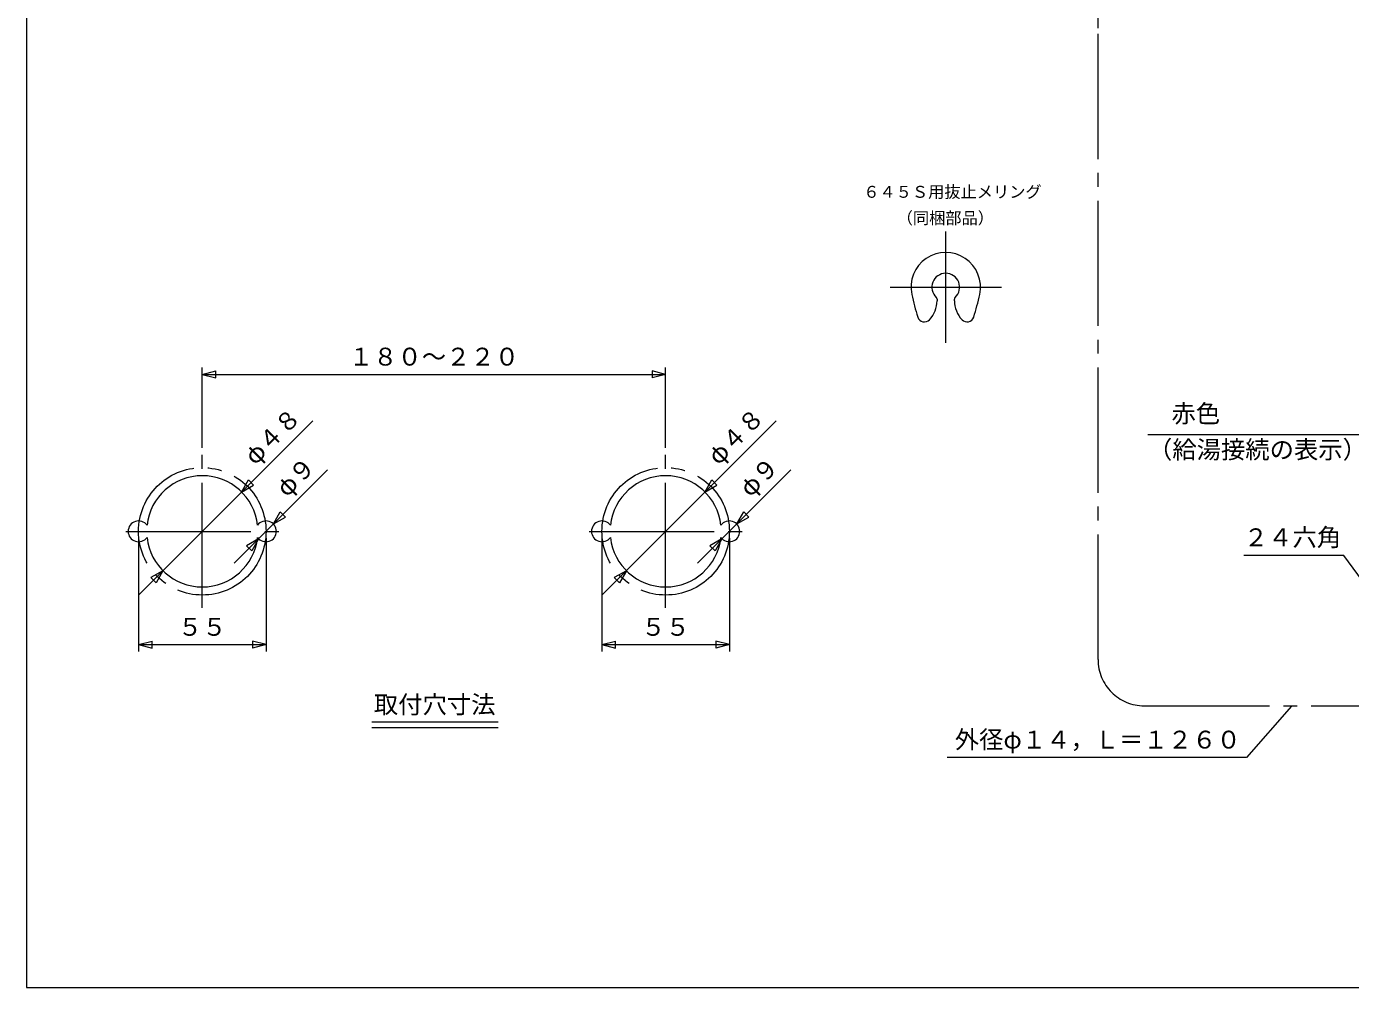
# Model space of a CAD drawing. Units: millimetres, scale not verified. Extents: x -560 to 592, y -417 to 413.
# Drawn here: x -560 to 12, y -417 to -2 of the extents above; entities that cross this region are included whole.
import ezdxf
from ezdxf.enums import TextEntityAlignment as Align

# ---------------------------------------------------------------- set-up
doc = ezdxf.new("R2010")
doc.units = ezdxf.units.MM
doc.header["$LTSCALE"] = 6
doc.linetypes.add('USER1', pattern=[2, 1.2, -0.8])
doc.linetypes.add('USER2', pattern=[12, 9, -1, 1, -1])
for name, color, linetype, lineweight in [('0-1_1', 7, 'Continuous', 18), ('0-2_2', 7, 'Continuous', 18), ('0-3_3', 7, 'USER1', 18), ('0-4_4', 7, 'Continuous', 18)]:
    doc.layers.add(name, color=color, linetype=linetype, lineweight=lineweight)
doc.styles.add('ＭＳ ゴシック', font='')
doc.styles.get('ＭＳ ゴシック').set_extended_font_data('MS Gothic')

# ---------------------------------------------------------------- blocks, each defined once
blk = doc.blocks.new('D0')
at = {"layer": '0-3_3', "linetype": 'Continuous'}
for p, q in [((-435.944, -172.337), (-511.209, -247.687)), ((-466.686, -203.114), (-463.689, -197.916)), ((-461.492, -200.111), (-463.689, -197.916)), ((-466.686, -203.114), (-461.492, -200.111)), ((-500.608, -237.074), (-505.802, -240.077)), ((-500.608, -237.074), (-503.605, -242.272)), ((-505.802, -240.077), (-503.605, -242.272))]:
    blk.add_line(p, q, dxfattribs=at)
at = {"layer": '0-3_3', "style": 'ＭＳ ゴシック'}
blk.add_text('φ４８', height=7.698, rotation=45.033, dxfattribs=at).set_placement((-459.267, -193.564), align=Align.BOTTOM_LEFT)
blk = doc.blocks.new('D1')
at = {"layer": '0-3_3', "linetype": 'Continuous'}
for p, q in [((-429.624, -193.584), (-469.939, -233.879)), ((-452.964, -216.913), (-449.963, -211.717)), ((-452.964, -216.913), (-447.767, -213.914)), ((-447.767, -213.914), (-449.963, -211.717)), ((-459.33, -223.275), (-464.527, -226.274)), ((-464.527, -226.274), (-462.331, -228.471)), ((-459.33, -223.275), (-462.331, -228.471))]:
    blk.add_line(p, q, dxfattribs=at)
at = {"layer": '0-3_3', "style": 'ＭＳ ゴシック'}
blk.add_text('φ９', height=7.698, rotation=44.986, dxfattribs=at).set_placement((-445.537, -207.369), align=Align.BOTTOM_LEFT)
blk = doc.blocks.new('D2')
at = {"layer": '0-3_3', "linetype": 'Continuous'}
for p, q in [((-511.147, -223.094), (-511.147, -271.974)), ((-456.147, -223.094), (-456.147, -271.974)), ((-511.147, -268.974), (-505.351, -267.421)), ((-505.351, -270.527), (-505.351, -267.421)), ((-461.943, -267.421), (-461.943, -270.527)), ((-511.147, -268.974), (-505.351, -270.527)), ((-456.147, -268.974), (-461.943, -270.527))]:
    blk.add_line(p, q, dxfattribs=at)
blk.add_lwpolyline([(-511.147, -268.974), (-456.147, -268.974), (-461.943, -267.421)], dxfattribs=at)
at = {"layer": '0-3_3', "style": 'ＭＳ ゴシック'}
blk.add_text('５５', height=7.698, dxfattribs=at).set_placement((-494.147, -267.474), align=Align.BOTTOM_LEFT)
blk = doc.blocks.new('D24')
at = {"layer": '0-3_3', "linetype": 'Continuous'}
for p, q in [((-235.944, -172.337), (-311.209, -247.687)), ((-266.686, -203.114), (-263.689, -197.916)), ((-261.492, -200.111), (-263.689, -197.916)), ((-266.686, -203.114), (-261.492, -200.111)), ((-300.608, -237.074), (-305.802, -240.077)), ((-300.608, -237.074), (-303.605, -242.272)), ((-305.802, -240.077), (-303.605, -242.272))]:
    blk.add_line(p, q, dxfattribs=at)
at = {"layer": '0-3_3', "style": 'ＭＳ ゴシック'}
blk.add_text('φ４８', height=7.698, rotation=45.033, dxfattribs=at).set_placement((-259.267, -193.564), align=Align.BOTTOM_LEFT)
blk = doc.blocks.new('D25')
at = {"layer": '0-3_3', "linetype": 'Continuous'}
for p, q in [((-229.624, -193.584), (-269.939, -233.879)), ((-252.964, -216.913), (-249.963, -211.717)), ((-252.964, -216.913), (-247.767, -213.914)), ((-247.767, -213.914), (-249.963, -211.717)), ((-259.33, -223.275), (-264.527, -226.274)), ((-264.527, -226.274), (-262.331, -228.471)), ((-259.33, -223.275), (-262.331, -228.471))]:
    blk.add_line(p, q, dxfattribs=at)
at = {"layer": '0-3_3', "style": 'ＭＳ ゴシック'}
blk.add_text('φ９', height=7.698, rotation=44.986, dxfattribs=at).set_placement((-245.537, -207.369), align=Align.BOTTOM_LEFT)
blk = doc.blocks.new('D26')
at = {"layer": '0-3_3', "linetype": 'Continuous'}
for p, q in [((-311.147, -223.094), (-311.147, -271.974)), ((-256.147, -223.094), (-256.147, -271.974)), ((-311.147, -268.974), (-305.351, -267.421)), ((-305.351, -270.527), (-305.351, -267.421)), ((-261.943, -267.421), (-261.943, -270.527)), ((-311.147, -268.974), (-305.351, -270.527)), ((-256.147, -268.974), (-261.943, -270.527))]:
    blk.add_line(p, q, dxfattribs=at)
blk.add_lwpolyline([(-311.147, -268.974), (-256.147, -268.974), (-261.943, -267.421)], dxfattribs=at)
at = {"layer": '0-3_3', "style": 'ＭＳ ゴシック'}
blk.add_text('５５', height=7.698, dxfattribs=at).set_placement((-294.147, -267.474), align=Align.BOTTOM_LEFT)
blk = doc.blocks.new('D27')
at = {"layer": '0-3_3', "linetype": 'Continuous'}
for p, q in [((-483.647, -184.094), (-483.647, -149.352)), ((-483.647, -152.352), (-477.851, -150.799)), ((-483.647, -152.352), (-477.851, -153.905)), ((-477.851, -153.905), (-477.851, -150.799)), ((-289.443, -150.799), (-289.443, -153.905)), ((-283.647, -152.352), (-289.443, -153.905)), ((-283.647, -184.094), (-283.647, -149.352))]:
    blk.add_line(p, q, dxfattribs=at)
blk.add_lwpolyline([(-483.647, -152.352), (-283.647, -152.352), (-289.443, -150.799)], dxfattribs=at)

msp = doc.modelspace()

# ---------------------------------------------------------------- linework, layer by layer
at = {"layer": '0-1_1'}
msp.add_lwpolyline([(-559.532, 412.543), (-559.532, -416.958), (592.474, -416.958), (592.474, 412.543)], dxfattribs=at)
at = {"layer": '0-2_2'}
for p, q in [((-166.51, -119.867), (-166.51, -120.545)), ((-159.01, -120.545), (-159.01, -119.867))]:
    msp.add_line(p, q, dxfattribs=at)
for centre, radius, start, end in [((-162.76, -114.725), 15, 348.00227, 191.99773), ((-162.76, -114.725), 6, 312.73211, 227.26789), ((-79.616, -97.056), 100, 191.99773, 197.81039), ((-167.51, -119.867), 1, 0, 47.26789), ((-158.01, -119.867), 1, 132.73211, 180), ((-245.903, -97.056), 100, 342.18961, 348.00227), ((-178.51, -120.545), 12, 316.62691, 0), ((-147.01, -120.545), 12, 180, 223.37309), ((-171.967, -126.725), 3, 197.81039, 316.62691), ((-153.552, -126.725), 3, 223.37309, 342.18961)]:
    msp.add_arc(centre, radius, start, end, dxfattribs=at)
at = {"layer": '0-3_3', "linetype": 'USER2'}
for p, q in [((-162.76, -138.725), (-162.76, -90.725)), ((-186.76, -114.725), (-138.76, -114.725)), ((-483.647, -253.094), (-483.647, -187.094)), ((-283.647, -253.094), (-283.647, -187.094)), ((-516.647, -220.094), (-450.647, -220.094)), ((-316.647, -220.094), (-250.647, -220.094)), ((-77.034, -295.403), (82.966, -295.403))]:
    msp.add_line(p, q, dxfattribs=at)
at = {"layer": '0-3_3', "linetype": 'Continuous'}
for p, q in [((-410.401, -302.331), (-356.002, -302.331)), ((-410.401, -304.753), (-356.002, -304.753))]:
    msp.add_line(p, q, dxfattribs=at)
at = {"layer": '0-3_3', "linetype": 'USER2'}
msp.add_lwpolyline([(-97.034, -275.403), (-97.034, -2.951), (-97.034, 217.367)], dxfattribs=at)
at = {"layer": '0-3_3', "linetype": 'Continuous'}
for points in [[(26.075, -192.065), (16.009, -178.413), (-75.491, -178.413)], [(19.11, -244.2), (9.044, -230.548), (-34.068, -230.548)], [(-13.539, -295.511), (-32.88, -317.679), (-162.192, -317.679)]]:
    msp.add_lwpolyline(points, dxfattribs=at)
at = {"layer": '0-3_3', "linetype": 'USER2'}
for centre in [(-483.647, -220.094), (-283.647, -220.094)]:
    msp.add_circle(centre, 27.5, dxfattribs=at)
msp.add_arc((-77.034, -275.403), 20, 180, 270, dxfattribs=at)
at = {"layer": '0-4_4'}
for centre, radius, start, end in [((-483.647, -220.094), 24, 6.31125, 173.68875), ((-283.647, -220.094), 24, 6.31125, 173.68875), ((-511.147, -220.094), 4.5, 35.8942, 324.1058), ((-456.147, -220.094), 4.5, 215.8942, 144.1058), ((-311.147, -220.094), 4.5, 35.8942, 324.1058), ((-256.147, -220.094), 4.5, 215.8942, 144.1058), ((-483.647, -220.094), 24, 186.31125, 353.68875), ((-283.647, -220.094), 24, 186.31125, 353.68875)]:
    msp.add_arc(centre, radius, start, end, dxfattribs=at)

# ---------------------------------------------------------------- block references
at = {"layer": '0-3_3'}
for name in ['D27', 'D0', 'D24', 'D1', 'D25', 'D2', 'D26']:
    msp.add_blockref(name, (0, 0), dxfattribs=at)

# ---------------------------------------------------------------- texts
at = {"layer": '0-3_3', "style": 'ＭＳ ゴシック'}
for s, height, p in [('６４５Ｓ用抜止メリング', 5.132, (-198.354, -77.67)), ('\u3000\u3000（同梱部品）', 5.132, (-197.938, -88.975)), ('１８０～２２０', 7.698, (-420.397, -150.852)), ('赤色', 7.698, (-65.328, -175.433)), ('（給湯接続の表示）', 7.698, (-75.453, -190.967)), ('２４六角', 7.698, (-34.078, -228.817)), ('取付穴寸法', 7.698, (-409.611, -300.971)), ('外径φ１４，Ｌ＝１２６０', 7.698, (-158.865, -316.132))]:
    msp.add_text(s, height=height, dxfattribs=at).set_placement(p, align=Align.BOTTOM_LEFT)

doc.saveas('drawing.dxf')
